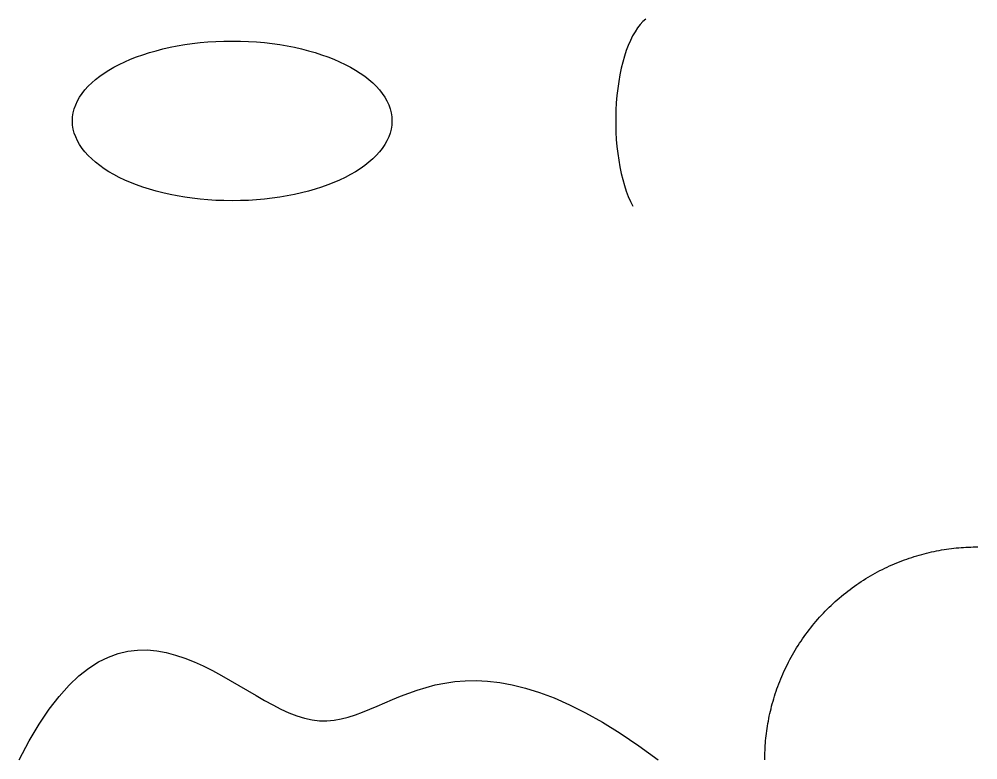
# Model space of a CAD drawing. Header units: metres. Extents: x 0 to 90, y 0 to 69.6.
import ezdxf

# ---------------------------------------------------------------- set-up
doc = ezdxf.new("R2010")
doc.units = ezdxf.units.M

msp = doc.modelspace()

# ---------------------------------------------------------------- linework, layer by layer
msp.add_ellipse((60, 60), major_axis=(0, 10), ratio=0.4, start_param=0.3, end_param=2.5)
msp.add_ellipse((20, 60), major_axis=(15, 0), ratio=0.5)
msp.add_open_spline([(0, 0), (10, 20), (30, -10), (40, 15), (60, 0)], degree=3)
msp.add_rational_spline([(70, 0), (70, 20), (90, 20)], [1, 0.707106781187, 1], degree=2)

doc.saveas('drawing.dxf')
